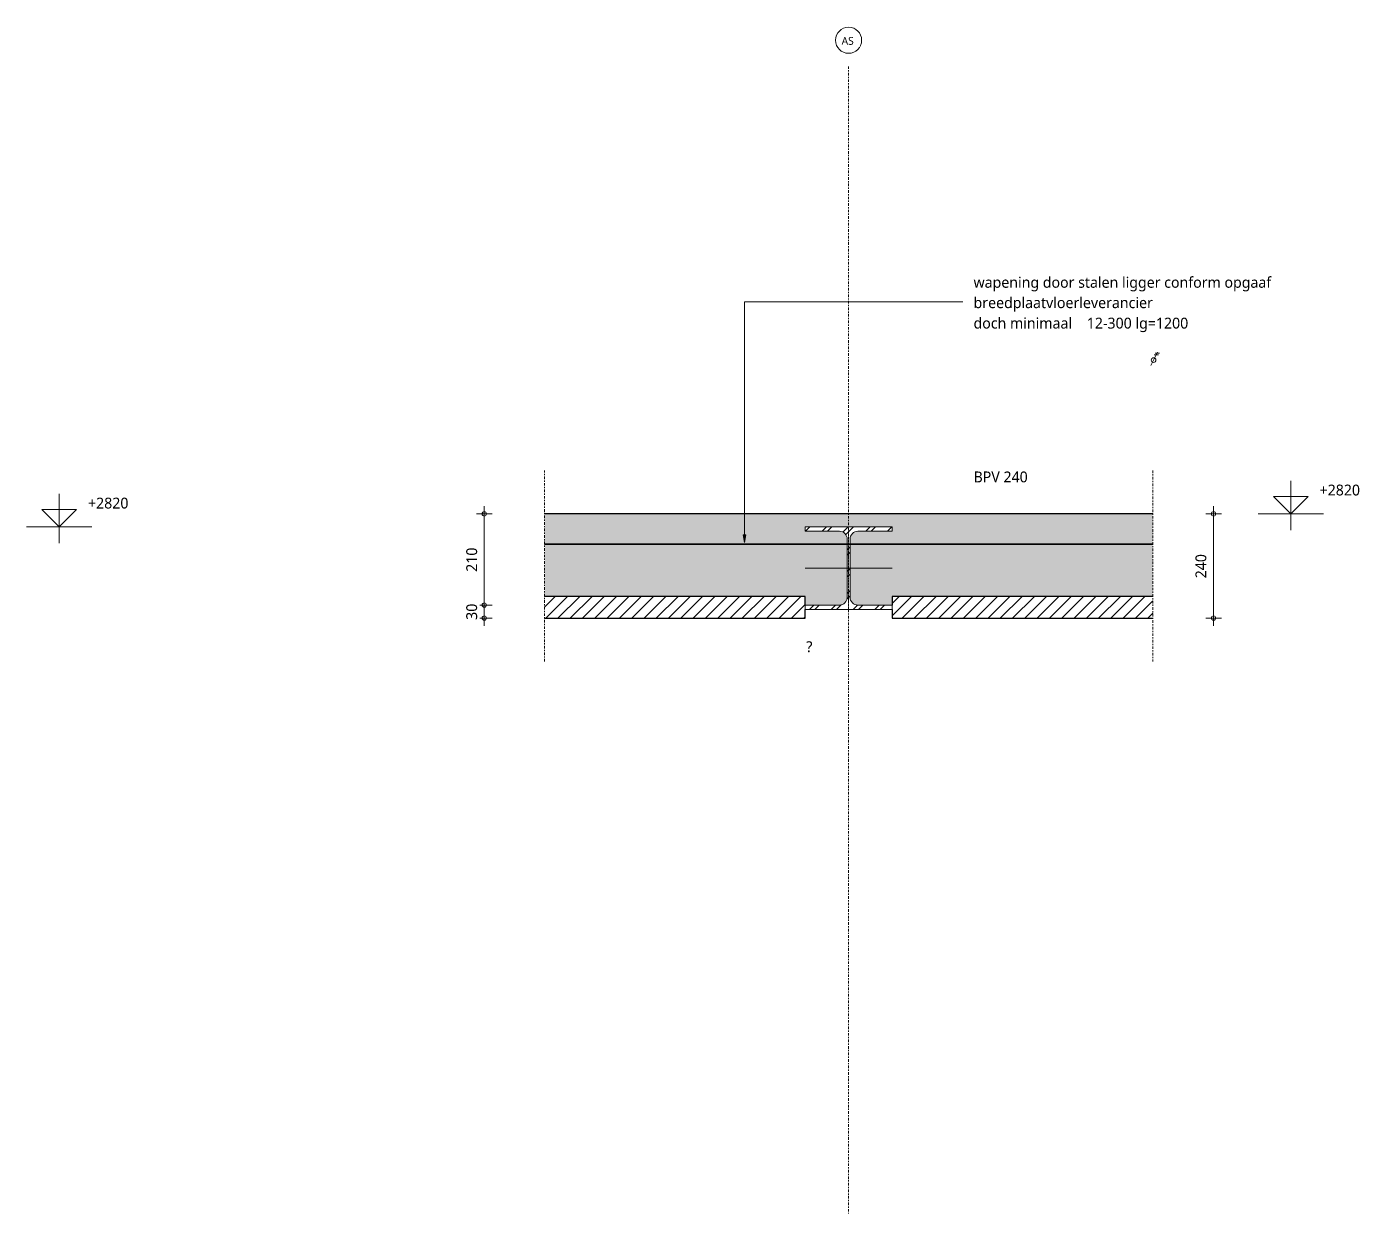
# Model space of a CAD drawing. Header units: millimetres. Extents: x -14163 to 55687, y -143 to 37302.
# Drawn here: x 26019 to 29087, y 530 to 3261 of the extents above; entities that cross this region are included whole.
import ezdxf

# ---------------------------------------------------------------- set-up
doc = ezdxf.new("R2010")
doc.units = ezdxf.units.MM
doc.linetypes.add('MV_center', pattern=[15, 6, -3, 3, -3])
doc.linetypes.add('MV_hartlijn_staal', pattern=[6.6, 5, -0.8, 0, -0.8])
for name, color, linetype, lineweight in [('A-ANNO-DIMS', 211, 'Continuous', 13), ('A-ANNO-DIMS-10', 211, 'Continuous', 13), ('A-ANNO-NOTE', 131, 'Continuous', 18), ('A-DETL', 90, 'Continuous', 13), ('A-DETL-GENF', 92, 'Continuous', 18), ('A-DETL-IDEN', 3, 'Continuous', 18), ('A-DETL-THIN', 151, 'Continuous', 18), ('G-ANNO-TEXT', 231, 'Continuous', 13)]:
    doc.layers.add(name, color=color, linetype=linetype, lineweight=lineweight)
doc.styles.add('Segoe UI_2', font='segoeui.ttf', dxfattribs={"height": 18})
doc.styles.add('Segoe UI_3', font='segoeui.ttf', dxfattribs={"height": 25})
doc.styles.add('Segoe UI_I', font='segoeui.ttf', dxfattribs={"height": 25})
doc.dimstyles.new('2_5_mm', dxfattribs={"dimscale": 304.8, "dimtxt": 26.184099, "dimasz": 0.032808, "dimexe": 0.059055, "dimexo": 0.0625, "dimgap": 0.029528, "dimtad": 1, "dimdec": 0, "dimzin": 0, "dimdsep": 46, "dimtxsty": 'Segoe UI_3', "dimblk1": 'DOTBLANK', "dimblk2": 'DOTBLANK', "dimsah": 1, "dimcen": 0.09, "dimdle": 0.059055, "dimazin": 0, "dimtfac": 1, "dimtdec": 4, "dimtix": 1, "dimtmove": 0, "dimatfit": 3, "dimfxl": 0.059055, "dimfxlon": 1, "dimtvp": 1, "dimtfill": 1, "dimtolj": 1, "dimtzin": 0, "dimarcsym": 2})
pattern_1 = [(45, (0, 0), (-14.142136, 14.142136), [])]

# ---------------------------------------------------------------- blocks, each defined once
blk = doc.blocks.new('NLRS_00_DI_maskeer - Type 1-4234639-Details Constructie')
at = {"layer": 'A-DETL-GENF', "linetype": 'MV_center'}
blk.add_line((340, 0), (-100, 0), dxfattribs=at)
blk = doc.blocks.new('NLRS_00_DI_maskeer - Type 1-4234638-Details Constructie')
at = {"layer": 'A-DETL-GENF', "linetype": 'MV_center'}
blk.add_line((-100, 0), (340, 0), dxfattribs=at)
blk = doc.blocks.new('28 Staalprofielen- IPE_HEA_HEB 2d - HEA200-V72-Details Constructie')
at = {"layer": 'A-DETL-GENF', "lineweight": 13}
h = blk.add_hatch(dxfattribs=at)
h.set_pattern_fill('FP_164', color=256, style=0, pattern_type=2)
h.set_pattern_definition([(225, (27911.316, 2014.62), (25.144717, -25.144717), []), (225, (27911.316, 1976.52), (25.144717, -25.144717), [])])
h.paths.add_polyline_path([(-100, 95), (-100, 85), (-21.3, 85), (-16.6, 84.4), (-12.3, 82.6), (-8.5, 79.7), (-5.7, 76), (-3.9, 71.7), (-3.3, 67), (-3.3, -67), (-3.9, -71.7), (-5.7, -76), (-8.5, -79.7), (-12.3, -82.6), (-16.6, -84.4), (-21.3, -85), (-100, -85), (-100, -95), (100, -95), (100, -85), (21.2, -85), (16.6, -84.4), (12.2, -82.6), (8.5, -79.7), (5.7, -76), (3.9, -71.7), (3.2, -67), (3.2, 67), (3.9, 71.7), (5.7, 76), (8.5, 79.7), (12.2, 82.6), (16.6, 84.4), (21.2, 85), (100, 85), (100, 95)])
at = {"layer": 'A-DETL-GENF'}
for p, q in [((100, 95), (-100, 95)), ((-100, 95), (-100, 85)), ((100, 95), (-100, 95)), ((-100, 95), (-100, 85)), ((100, 85), (100, 95)), ((100, 95), (100, 85)), ((-100, 85), (-21.3, 85)), ((-100, 85), (-21.3, 85)), ((-3.3, 67), (-3.3, -67)), ((-3.3, 67), (-3.3, -67)), ((3.2, -67), (3.2, 67)), ((3.2, 67), (3.2, -67)), ((21.2, 85), (100, 85)), ((100, 85), (21.2, 85)), ((-100, 0), (100, 0)), ((-21.3, -85), (-100, -85)), ((-100, -85), (-100, -95)), ((-100, -95), (-100, -85)), ((-100, -85), (-21.3, -85)), ((100, -85), (21.2, -85)), ((100, -85), (21.2, -85)), ((100, -95), (100, -85)), ((100, -95), (100, -85)), ((-100, -95), (100, -95)), ((100, -95), (-100, -95))]:
    blk.add_line(p, q, dxfattribs=at)
at = {"layer": 'A-DETL-GENF', "linetype": 'MV_hartlijn_staal', "lineweight": 13}
blk.add_line((0, 100), (0, -95), dxfattribs=at)
at = {"layer": 'A-DETL-GENF'}
for centre, start, end in [((-21.3, 67), 0, 90), ((-21.3, 67), 360, 90), ((21.2, 67), 90, 180), ((21.2, 67), 90, 180), ((-21.3, -67), 270, 0), ((-21.3, -67), 270, 0), ((21.2, -67), 180, 270), ((21.2, -67), 180, 270)]:
    blk.add_arc(centre, 18, start, end, dxfattribs=at)
blk = doc.blocks.new('00_GA_stramienbol - Type 1-3732353-Details Constructie')
at = {"layer": 'A-ANNO-NOTE'}
for start, end in [(360, 180), (180, 360)]:
    blk.add_arc((0, 0), 3, start, end, dxfattribs=at)
blk = doc.blocks.new('DIMBLOCK143-Details Constructie')
at = {"layer": 'A-ANNO-DIMS-10'}
for p, q in [((28751.3, 1881.6), (28751.3, 2157.6)), ((28751.3, 2139.6), (28733.3, 2139.6)), ((28751.3, 2139.6), (28769.3, 2139.6)), ((28751.3, 1899.6), (28733.3, 1899.6)), ((28751.3, 1899.6), (28769.3, 1899.6))]:
    blk.add_line(p, q, dxfattribs=at)
for centre in [(28751.3, 2139.6), (28751.3, 1899.6)]:
    blk.add_circle(centre, 5, dxfattribs=at)
at = {"layer": 'A-ANNO-DIMS-10', "color": 0, "insert": (28709.7, 1991.1), "char_height": 25, "width": 68.555, "attachment_point": 1, "rotation": 90, "line_spacing_factor": 1.142579, "style": 'Segoe UI_3', "bg_fill": 3, "box_fill_scale": 1.25, "bg_fill_color": 9, "bg_fill_true_color": 13158600, "bg_fill_transparency": 0}
blk.add_mtext('240', dxfattribs=at)
blk = doc.blocks.new('_DotBlank')
at = {"color": 0, "linetype": 'ByBlock', "lineweight": -2}
blk.add_line((-0.5, 0), (-1, 0), dxfattribs=at)
blk.add_circle((0, 0), 0.5, dxfattribs=at)
blk = doc.blocks.new('28_GA_symbool_wapening - Type 1-3658680-Details Constructie')
at = {"layer": 'A-ANNO-NOTE'}
for p, q in [((-0.63, -1.22), (0.93, 1.8)), ((1.12, 1.19), (0.11, 1.19)), ((1.33, 1.6), (0.32, 1.6))]:
    blk.add_line(p, q, dxfattribs=at)
blk.add_circle((0, 0), 0.541, dxfattribs=at)
blk = doc.blocks.new('DIMBLOCK144-Details Constructie')
at = {"layer": 'A-ANNO-DIMS-10'}
for p, q in [((27072.7, 2157.6), (27072.7, 1929.6)), ((27072.7, 2139.6), (27054.7, 2139.6)), ((27072.7, 2139.6), (27090.7, 2139.6)), ((27072.7, 1929.6), (27054.7, 1929.6)), ((27072.7, 1929.6), (27090.7, 1929.6))]:
    blk.add_line(p, q, dxfattribs=at)
for centre in [(27072.7, 2139.6), (27072.7, 1929.6)]:
    blk.add_circle(centre, 5, dxfattribs=at)
at = {"layer": 'A-ANNO-DIMS-10', "color": 0, "insert": (27031.1, 2006.1), "char_height": 25, "width": 68.555, "attachment_point": 1, "rotation": 90, "line_spacing_factor": 1.142579, "style": 'Segoe UI_3', "bg_fill": 3, "box_fill_scale": 1.25, "bg_fill_color": 9, "bg_fill_true_color": 13158600, "bg_fill_transparency": 0}
blk.add_mtext('210', dxfattribs=at)
blk = doc.blocks.new('DIMBLOCK145-Details Constructie')
at = {"layer": 'A-ANNO-DIMS-10'}
for p, q in [((27072.7, 1929.6), (27054.7, 1929.6)), ((27072.7, 1929.6), (27072.7, 1881.6)), ((27072.7, 1929.6), (27090.7, 1929.6)), ((27072.7, 1899.6), (27054.7, 1899.6)), ((27072.7, 1899.6), (27090.7, 1899.6))]:
    blk.add_line(p, q, dxfattribs=at)
for centre in [(27072.7, 1929.6), (27072.7, 1899.6)]:
    blk.add_circle(centre, 5, dxfattribs=at)
at = {"layer": 'A-ANNO-DIMS-10', "color": 0, "insert": (27031.1, 1895.6), "char_height": 25, "width": 45.703, "attachment_point": 1, "rotation": 90, "line_spacing_factor": 1.142579, "style": 'Segoe UI_3', "bg_fill": 3, "box_fill_scale": 1.25, "bg_fill_color": 9, "bg_fill_true_color": 13158600, "bg_fill_transparency": 0}
blk.add_mtext('30', dxfattribs=at)

msp = doc.modelspace()

# ---------------------------------------------------------------- hatches: boundary and pattern name
at = {"layer": 'A-DETL-GENF'}
msp.add_hatch(color=9, dxfattribs=at).paths.add_polyline_path([(28011.3, 1929.6), (28011.3, 1949.6), (28611.3, 1949.6), (28611.3, 2139.6), (27211.3, 2139.6), (27211.3, 1949.6), (27811.3, 1949.6), (27811.3, 1929.6), (27890.1, 1929.6), (27894.7, 1930.2), (27899.1, 1932), (27902.8, 1934.9), (27905.7, 1938.6), (27907.5, 1943), (27908.1, 1947.6), (27908.1, 2081.6), (27907.5, 2086.3), (27905.7, 2090.6), (27902.8, 2094.3), (27899.1, 2097.2), (27894.7, 2099), (27890.1, 2099.6), (27811.3, 2099.6), (27811.3, 2109.6), (28011.3, 2109.6), (28011.3, 2099.6), (27932.6, 2099.6), (27927.9, 2099), (27923.6, 2097.2), (27919.8, 2094.3), (27917, 2090.6), (27915.2, 2086.3), (27914.6, 2081.6), (27914.6, 1947.6), (27915.2, 1943), (27917, 1938.6), (27919.8, 1934.9), (27923.6, 1932), (27927.9, 1930.2), (27932.6, 1929.6)])
at = {"layer": 'A-DETL-GENF', "lineweight": 13}
h = msp.add_hatch(dxfattribs=at)
h.set_pattern_fill('FP_152', color=250, style=0, pattern_type=2)
h.set_pattern_definition(pattern_1)
h.paths.add_polyline_path([(27211.3, 1899.6), (27811.3, 1899.6), (27811.3, 1949.6), (27211.3, 1949.6), (27211.3, 1919.6)])
h = msp.add_hatch(dxfattribs=at)
h.set_pattern_fill('FP_152', color=250, style=0, pattern_type=2)
h.set_pattern_definition(pattern_1)
h.paths.add_polyline_path([(28611.3, 1899.6), (28611.3, 1949.6), (28011.3, 1949.6), (28011.3, 1899.6)])
at = {"layer": 'G-ANNO-TEXT'}
msp.add_hatch(color=7, dxfattribs=at).paths.add_polyline_path([(27671.4, 2073.5), (27674.6, 2091.5), (27668.3, 2091.5)])

# ---------------------------------------------------------------- linework, layer by layer
at = {"layer": 'A-DETL', "linetype": 'MV_center', "lineweight": 18}
for p, q in [((27911.3, 3169.6), (27911.3, 2109.6)), ((27911.3, 1919.6), (27911.3, 529.6))]:
    msp.add_line(p, q, dxfattribs=at)
at = {"layer": 'A-DETL', "lineweight": 25}
for p, q in [((28611.3, 2139.6), (27211.3, 2139.6)), ((27811.3, 1949.6), (27211.3, 1949.6)), ((27811.3, 1929.6), (27811.3, 1949.6)), ((28011.3, 1949.6), (28011.3, 1929.6)), ((28611.3, 1949.6), (28011.3, 1949.6)), ((27811.3, 1899.6), (27811.3, 1919.6)), ((28011.3, 1919.6), (28011.3, 1899.6)), ((27211.3, 1899.6), (27811.3, 1899.6)), ((28011.3, 1899.6), (28611.3, 1899.6))]:
    msp.add_line(p, q, dxfattribs=at)
at = {"layer": 'A-DETL', "lineweight": 35}
msp.add_line((27211.3, 2069.6), (28611.3, 2069.6), dxfattribs=at)
at = {"layer": 'A-DETL-THIN'}
for p, q in [((28929.2, 2102.2), (28929.2, 2215.8)), ((26094.2, 2072.2), (26094.2, 2185.8)), ((28969.2, 2179.6), (28889.2, 2179.6)), ((28889.2, 2179.6), (28929.2, 2139.6)), ((28929.2, 2139.6), (28969.2, 2179.6)), ((26134.2, 2149.6), (26054.2, 2149.6)), ((26054.2, 2149.6), (26094.2, 2109.6)), ((26094.2, 2109.6), (26134.2, 2149.6)), ((28854.2, 2139.6), (29004.2, 2139.6)), ((26019.2, 2109.6), (26169.2, 2109.6))]:
    msp.add_line(p, q, dxfattribs=at)
at = {"layer": 'G-ANNO-TEXT', "color": 250}
for p, q in [((27671.4, 2627.3), (28173.9, 2627.3)), ((27671.4, 2073.5), (27671.4, 2627.3)), ((27674.6, 2091.5), (27668.3, 2091.5)), ((27668.3, 2091.5), (27671.4, 2073.5)), ((27671.4, 2073.5), (27674.6, 2091.5))]:
    msp.add_line(p, q, dxfattribs=at)

# ---------------------------------------------------------------- block references
at = {"layer": 'A-ANNO-NOTE', "xscale": 10, "yscale": 10, "zscale": 10}
for name, p in [('00_GA_stramienbol - Type 1-3732353-Details Constructie', (27911.3, 3229.6)), ('28_GA_symbool_wapening - Type 1-3658680-Details Constructie', (28613.4, 2493.6))]:
    msp.add_blockref(name, p, dxfattribs=at)
at = {"layer": 'A-DETL-GENF', "linetype": 'MV_center', "rotation": 90}
for name, p in [('NLRS_00_DI_maskeer - Type 1-4234638-Details Constructie', (27211.3, 1899.6)), ('NLRS_00_DI_maskeer - Type 1-4234639-Details Constructie', (28611.3, 1899.6))]:
    msp.add_blockref(name, p, dxfattribs=at)
at = {"layer": 'A-DETL-GENF', "rotation": 180}
msp.add_blockref('28 Staalprofielen- IPE_HEA_HEB 2d - HEA200-V72-Details Constructie', (27911.3, 2014.6), dxfattribs=at)

# ---------------------------------------------------------------- texts
at = {"layer": 'A-DETL-IDEN', "lineweight": 13, "insert": (27813.8, 1846.3), "char_height": 25, "width": 19.24, "attachment_point": 1, "style": 'Segoe UI_3', "bg_fill": 3, "box_fill_scale": 1.25, "bg_fill_color": 9, "bg_fill_true_color": 13158600, "bg_fill_transparency": 0}
msp.add_mtext('?', dxfattribs=at)
at = {"layer": 'G-ANNO-TEXT', "color": 7, "char_height": 25, "attachment_point": 1}
for s, insert, width, style in [('wapening door stalen ligger conform opgaaf', (28198.9, 2685), 839.367, 'Segoe UI_3'), ('breedplaatvloerleverancier', (28198.9, 2638.1), 496.245, 'Segoe UI_3'), ('doch minimaal    12-300 lg=1200', (28198.9, 2591.1), 627.721, 'Segoe UI_3'), ('BPV 240', (28198.9, 2237.1), 156.329, 'Segoe UI_3'), ('+2820', (28995.4, 2206.9), 121.856, 'Segoe UI_I'), ('+2820', (26160.4, 2176.9), 121.856, 'Segoe UI_I')]:
    msp.add_mtext(s, dxfattribs=dict(at, insert=insert, width=width, style=style))

# ---------------------------------------------------------------- dimensions: what is measured, and where the dimension line sits
at = {"layer": 'A-ANNO-DIMS'}
for base, p1, p2, override, picture, middle in [((27072.7, 1929.6), (27090.7, 2139.6), (27090.7, 1929.6), {"dimpost": '<>', "dimfxl": 210}, 'DIMBLOCK144-Details Constructie', (27050.7, 2034.6)), ((28751.3, 2139.6), (28733.3, 1899.6), (28733.3, 2139.6), {"dimpost": '<>', "dimfxl": 240}, 'DIMBLOCK143-Details Constructie', (28729.4, 2019.6))]:
    dim = msp.add_linear_dim(base=base, p1=p1, p2=p2, angle=90, dimstyle='2_5_mm', override=override, dxfattribs=at)
    dim.commit()
    dim.dimension.update_dxf_attribs({"geometry": picture, "text_midpoint": middle})

# ---------------------------------------------------------------- next in the draw order: texts
at = {"layer": 'A-ANNO-NOTE', "lineweight": 13, "insert": (27895.2, 3237.2), "char_height": 18, "width": 37.679, "attachment_point": 1, "style": 'Segoe UI_2', "bg_fill": 3, "box_fill_scale": 1.25, "bg_fill_color": 9, "bg_fill_true_color": 13158600, "bg_fill_transparency": 0}
msp.add_mtext('AS', dxfattribs=at)

# ---------------------------------------------------------------- next in the draw order: dimensions: what is measured, and where the dimension line sits
at = {"layer": 'A-ANNO-DIMS'}
dim = msp.add_linear_dim(base=(27072.7, 1899.6), p1=(27090.7, 1929.6), p2=(27090.7, 1899.6), angle=90, dimstyle='2_5_mm', override={"dimpost": '<>', "dimfxl": 30}, dxfattribs=at)
dim.commit()
dim.dimension.update_dxf_attribs({"geometry": 'DIMBLOCK145-Details Constructie', "text_midpoint": (27050.8, 1914.6)})

doc.saveas('drawing.dxf')
